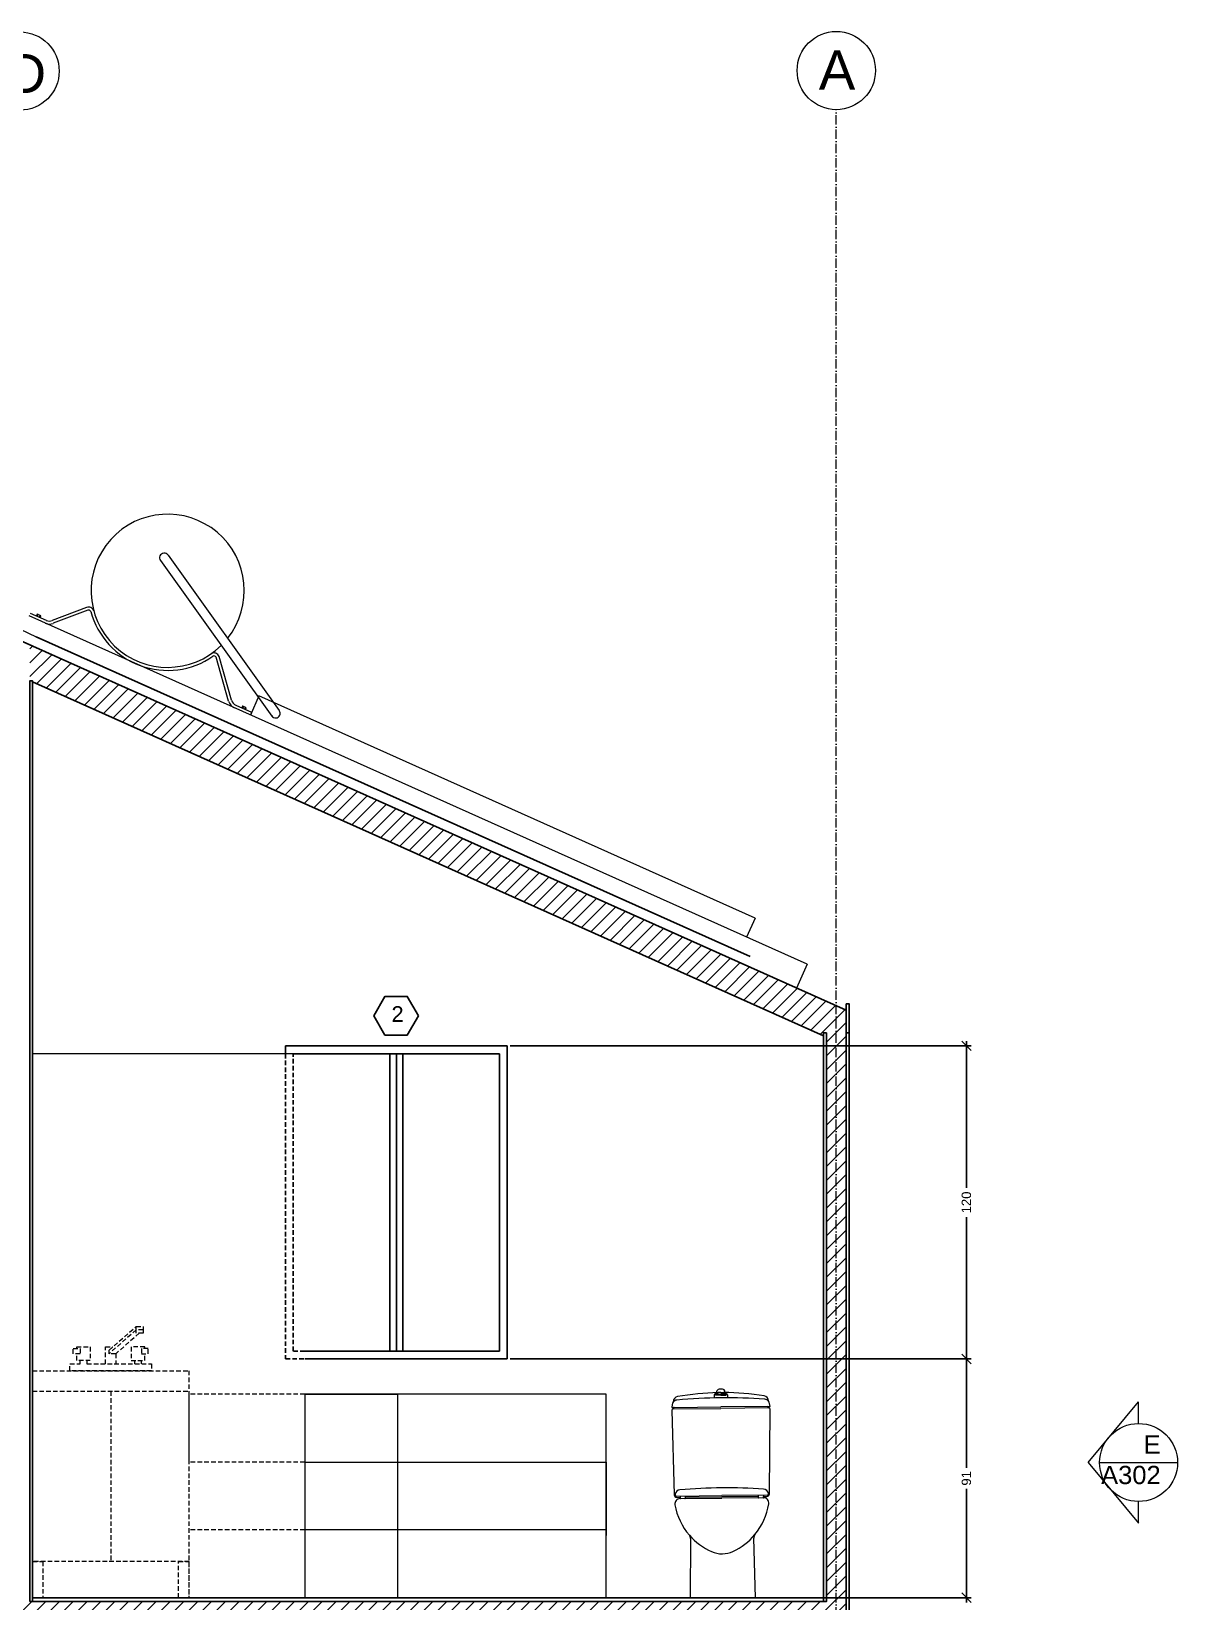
# Model space of a CAD drawing. Header units: centimetres. Extents: x 1059 to 7420, y -439 to 4439.
# Drawn here: x 3110 to 3549, y -13 to 589 of the extents above; entities that cross this region are included whole.
import ezdxf

# ---------------------------------------------------------------- set-up
doc = ezdxf.new("R2010")
doc.units = ezdxf.units.CM
doc.header["$MEASUREMENT"] = 0
doc.linetypes.add('ACAD_ISO10W100', pattern=[18, 12, -3, 0, -3])
doc.linetypes.add('HIDDEN', pattern=[0.375, 0.25, -0.125])
doc.layers.add('ARREDI', color=8, linetype='Continuous', lineweight=18)
doc.layers.add('CAMPITURE', color=7, linetype='Continuous', lineweight=25)
for name, color, linetype in [('INFISSI', 4, 'Continuous'), ('NUMERAZIONE', 30, 'Continuous'), ('quote nuove', 2, 'Continuous'), ('STRUTTURA', 1, 'Continuous')]:
    doc.layers.add(name, color=color, linetype=linetype)
doc.layers.get('0').off()
doc.styles.add('ARIAL', font='Arial.ttf')
doc.styles.get("Standard").update_dxf_attribs({"font": 'Arial.ttf'})
doc.dimstyles.new('TICK_36', dxfattribs={"dimtxt": 3.6, "dimasz": 3.6, "dimexe": 1.8, "dimexo": 1.2, "dimgap": 1.8, "dimtad": 0, "dimdec": 0, "dimzin": 0, "dimdsep": 46, "dimtxsty": 'ARIAL', "dimblk": 'OBLIQUE', "dimcen": 1.8, "dimdle": 1.8, "dimclrd": 256, "dimclrt": 256, "dimadec": 0, "dimazin": 0, "dimtfac": 1, "dimtdec": 0, "dimtmove": 1, "dimatfit": 3, "dimldrblk": 'OPEN90', "dimfxl": 1, "dimtfill": 1, "dimtolj": 1, "dimtzin": 0, "dimarcsym": 0})
pattern_1 = [(45, (-1129.0323, -3748.747), (-2.6516504, 2.6516504), [])]

# ---------------------------------------------------------------- blocks, each defined once
blk = doc.blocks.new('_Oblique')
at = {"color": 0, "linetype": 'ByBlock', "lineweight": -2}
blk.add_line((-0.5, -0.5), (0.5, 0.5), dxfattribs=at)
blk = doc.blocks.new('*D319')
at = {"layer": 'quote nuove', "color": 0, "linetype": 'ByBlock', "lineweight": -2, "transparency": 16777216}
for p, q in [((3293.66, 199.69), (3470.31, 199.69)), ((3293.66, 79.69), (3470.31, 79.69))]:
    blk.add_line(p, q, dxfattribs=at)
at = {"layer": 'quote nuove', "linetype": 'ByBlock', "lineweight": -2, "transparency": 16777216}
for p, q in [((3468.51, 201.49), (3468.51, 145.3)), ((3468.51, 77.89), (3468.51, 134.09))]:
    blk.add_line(p, q, dxfattribs=at)
at = {"layer": 'quote nuove', "linetype": 'ByBlock', "lineweight": -2, "transparency": 16777216, "xscale": 3.6, "yscale": 3.6, "zscale": 3.6}
for p, rotation in [((3468.51, 199.69), 90), ((3468.51, 79.69), 270)]:
    blk.add_blockref('_Oblique', p, dxfattribs=dict(at, rotation=rotation))
at = {"layer": 'quote nuove', "linetype": 'ByBlock', "transparency": 16777216, "insert": (3468.51, 139.69), "char_height": 3.6, "attachment_point": 5, "rotation": 90, "style": 'ARIAL', "bg_fill": 3, "box_fill_scale": 1.25, "bg_fill_color": 256, "bg_fill_true_color": 13158600, "bg_fill_transparency": 0}
blk.add_mtext('\\A1;120', dxfattribs=at)
blk = doc.blocks.new('_Open90')
at = {"color": 0, "linetype": 'ByBlock', "lineweight": -2}
for p, q in [((0, 0), (-1, 0)), ((-0.5, 0.5), (0, 0)), ((0, 0), (-0.5, -0.5))]:
    blk.add_line(p, q, dxfattribs=at)
blk = doc.blocks.new('*D328')
at = {"layer": 'quote nuove', "color": 0, "lineweight": -2, "transparency": 16777216}
for p, q in [((3293.66, 79.69), (3470.31, 79.69)), ((3293.66, -11.81), (3470.31, -11.81))]:
    blk.add_line(p, q, dxfattribs=at)
at = {"layer": 'quote nuove', "lineweight": -2, "transparency": 16777216}
for p, q in [((3468.51, 81.49), (3468.51, 37.95)), ((3468.51, -13.61), (3468.51, 29.93))]:
    blk.add_line(p, q, dxfattribs=at)
at = {"layer": 'quote nuove', "lineweight": -2, "transparency": 16777216, "xscale": 3.6, "yscale": 3.6, "zscale": 3.6}
for p, rotation in [((3468.51, 79.69), 90), ((3468.51, -11.81), 270)]:
    blk.add_blockref('_Oblique', p, dxfattribs=dict(at, rotation=rotation))
at = {"layer": 'quote nuove', "transparency": 16777216, "insert": (3468.51, 33.94), "char_height": 3.6, "attachment_point": 5, "rotation": 90, "style": 'ARIAL', "bg_fill": 3, "box_fill_scale": 1.25, "bg_fill_color": 256, "bg_fill_true_color": 13158600, "bg_fill_transparency": 0}
blk.add_mtext('\\A1;91', dxfattribs=at)

msp = doc.modelspace()

# ---------------------------------------------------------------- hatches: boundary and pattern name
at = {"layer": 'CAMPITURE'}
h = msp.add_hatch(dxfattribs=at)
h.set_pattern_fill('ANSI31', color=0, scale=30)
h.set_pattern_definition(pattern_1)
h.paths.add_polyline_path([(3422.37, -13.31), (3102.97, -13.31), (2865.67, -13.25), (2865.24, -13.29), (2865.15, -13.24), (2854.39, -13.24), (2853.93, -13.31), (2853.78, -13.24), (2847.8, -13.24), (2847.8, -13.31), (2803.02, -13.31), (2802.97, -13.31), (2802.97, -29.24), (3102.97, -29.24), (3422.37, -29.31)])
h.paths.add_polyline_path([(3109.5, -29.23), (3103.16, -29.22), (3101.96, -29.24), (3101.96, -261.31), (3109.46, -261.31)])

# ---------------------------------------------------------------- linework, layer by layer
at = {"layer": 'ARREDI'}
for p, q in [((3159.55, 385.76), (3202.21, 326.14)), ((3162.43, 387.86), (3205.1, 328.24)), ((3131.23, 367.81), (3118.03, 362.77)), ((3109.64, 365.57), (3115.75, 362.84)), ((3112.25, 365.14), (3112, 364.57)), ((3112.55, 365.01), (3112.3, 364.44)), ((3113.66, 364.57), (3112.32, 365.17)), ((3113.14, 364.06), (3113.39, 364.63)), ((3113.43, 363.93), (3113.69, 364.5)), ((3131.64, 366.73), (3118.44, 361.69)), ((3105.71, 359.39), (3111.83, 356.49)), ((3185.67, 331.89), (3180.9, 348.66)), ((3186.79, 332.21), (3182.03, 348.96)), ((3188.43, 330.31), (3194.47, 327.6)), ((3191.01, 329.9), (3190.76, 329.33)), ((3191.31, 329.76), (3191.06, 329.19)), ((3192.42, 329.32), (3191.08, 329.92)), ((3191.89, 328.82), (3192.15, 329.39)), ((3192.19, 328.68), (3192.45, 329.25)), ((3194.47, 327.6), (3194, 326.55)), ((3214.85, 196.69), (3110.46, 196.69)), ((3372.41, 66.23), (3373.18, 66.56)), ((3372.41, 66.23), (3374.37, 66.25)), ((3372.76, 67.09), (3372.76, 66.89)), ((3372.86, 66.79), (3373.3, 66.8)), ((3374.36, 66.81), (3373.3, 66.8)), ((3374.36, 66.81), (3373.3, 66.8)), ((3373.3, 66.8), (3373.3, 66.79)), ((3373.3, 66.75), (3373.3, 66.79)), ((3374.35, 68.11), (3373.75, 68.1)), ((3374.95, 68.11), (3374.35, 68.11)), ((3374.36, 66.81), (3375.42, 66.82)), ((3374.36, 66.81), (3375.42, 66.82)), ((3376.32, 66.27), (3374.37, 66.25)), ((3375.42, 66.81), (3375.42, 66.82)), ((3375.42, 66.82), (3375.86, 66.82)), ((3375.42, 66.77), (3375.42, 66.81)), ((3376.32, 66.27), (3375.55, 66.58)), ((3375.96, 66.92), (3375.96, 67.12)), ((3214.85, 66.19), (3250.47, 66.19)), ((3250.47, 66.19), (3250.47, -11.81)), ((3355.76, 62.28), (3355.56, 61.13)), ((3355.56, 61.13), (3356.52, 61.14)), ((3356.09, 60.58), (3374.42, 60.75)), ((3356.14, 63.28), (3356.15, 63.17)), ((3356.52, 61.14), (3374.41, 61.31)), ((3371.79, 65.87), (3371.8, 64.77)), ((3372.27, 65.79), (3372.29, 66.07)), ((3374.37, 65.81), (3372.27, 65.79)), ((3374.37, 65.81), (3376.47, 65.83)), ((3392.31, 61.47), (3374.41, 61.31)), ((3392.75, 60.92), (3374.42, 60.75)), ((3376.47, 65.83), (3376.44, 66.1)), ((3376.95, 65.92), (3376.96, 64.81)), ((3392.31, 61.47), (3393.26, 61.48)), ((3392.64, 63.51), (3392.64, 63.62)), ((3392.99, 27.96), (3393.25, 60.42)), ((3393.26, 61.48), (3393.05, 62.62)), ((3355.59, 60.07), (3356.46, 27.62)), ((3214.85, 40.19), (3330.47, 40.19)), ((3330.47, 40.19), (3330.47, 14.19)), ((3330.47, 37.97), (3330.47, 37.97)), ((3330.47, 37.97), (3330.47, 11.97)), ((3356.83, 27.73), (3356.85, 27.85)), ((3357.33, 27.14), (3374.73, 27.31)), ((3357.47, 26.65), (3358.74, 26.66)), ((3358.73, 27.16), (3358.74, 26.66)), ((3358.74, 26.66), (3358.74, 26.36)), ((3358.74, 26.16), (3374.74, 26.31)), ((3358.94, 26.16), (3358.74, 26.16)), ((3358.94, 26.16), (3374.74, 26.31)), ((3360.73, 27.18), (3360.74, 26.38)), ((3360.74, 26.68), (3374.74, 26.81)), ((3392.14, 27.47), (3374.73, 27.31)), ((3388.74, 26.94), (3374.74, 26.81)), ((3390.74, 26.46), (3374.74, 26.31)), ((3390.54, 26.46), (3374.74, 26.31)), ((3388.73, 27.44), (3388.74, 26.64)), ((3390.74, 26.46), (3390.54, 26.46)), ((3390.73, 27.46), (3390.74, 26.96)), ((3390.74, 26.96), (3392, 26.97)), ((3390.74, 26.66), (3390.74, 26.96)), ((3392.62, 28.06), (3392.6, 28.18)), ((3330.47, 14.19), (3214.85, 14.19)), ((3362.78, 10.82), (3362.6, -11.81)), ((3387.6, -11.81), (3386.99, 11.05))]:
    msp.add_line(p, q, dxfattribs=at)
at = {"layer": 'ARREDI', "linetype": 'HIDDEN', "ltscale": 7}
for p, q in [((3139.81, 83.02), (3150.25, 92.15)), ((3150.25, 90.84), (3139.81, 81.71)), ((3150.25, 90.84), (3150.25, 92.15)), ((3150.25, 92.15), (3152.86, 92.15)), ((3150.25, 89.54), (3150.25, 90.84)), ((3152.86, 90.84), (3150.25, 90.84)), ((3152.86, 92.15), (3152.86, 90.84)), ((3152.86, 90.84), (3152.86, 89.54)), ((3138.51, 84.32), (3141.3, 84.32)), ((3138.51, 77.8), (3138.51, 84.32)), ((3151.4, 89.55), (3142.42, 81.71)), ((3152.86, 89.54), (3150.25, 89.54)), ((3128.73, 77.8), (3128.73, 79.11)), ((3131.34, 79.11), (3131.34, 77.8)), ((3139.81, 81.71), (3139.81, 83.02)), ((3142.42, 81.71), (3139.81, 81.71)), ((3142.42, 81.71), (3142.42, 77.8)), ((3149.6, 79.11), (3149.6, 77.8)), ((3152.21, 77.8), (3152.21, 79.11)), ((3110.47, 75.19), (3170.47, 75.19)), ((3170.47, 75.19), (3170.47, -11.81)), ((3140.47, 67.3), (3140.54, 2.01)), ((3170.47, 66.19), (3170.47, 40.19)), ((3170.47, 66.19), (3170.47, 66.19)), ((3170.47, 66.19), (3170.47, 40.19)), ((3170.47, 66.19), (3170.47, 66.19)), ((3214.85, 66.19), (3170.47, 66.19)), ((3214.85, 40.19), (3170.47, 40.19)), ((3214.85, 14.19), (3170.47, 14.19)), ((3170.54, 2.01), (3110.54, 2.01))]:
    msp.add_line(p, q, dxfattribs=at)
at = {"layer": 'ARREDI', "color": 8, "linetype": 'HIDDEN', "ltscale": 7}
msp.add_line((3110.47, 67.3), (3170.47, 67.3), dxfattribs=at)
at = {"layer": 'ARREDI'}
for points in [[(3407.42, 231.03), (3109.17, 364.51)], [(3197.27, 333.85), (3194, 326.55)], [(3387.5, 248.71), (3197.27, 333.85)], [(3387.5, 248.71), (3384.23, 241.41)], [(3407.42, 231.03), (3403.33, 221.9)]]:
    msp.add_lwpolyline(points, dxfattribs=at)
at = {"layer": 'ARREDI', "linetype": 'HIDDEN', "ltscale": 7}
for points in [[(3127.42, 83.67), (3127.42, 84.32), (3132.64, 84.32), (3132.64, 79.11), (3127.42, 79.11), (3127.42, 81.71)], [(3153.51, 83.67), (3153.51, 84.32), (3148.29, 84.32), (3148.29, 79.11), (3153.51, 79.11), (3153.51, 81.71)], [(3131.34, 77.8), (3156.12, 77.8), (3156.12, 75.19), (3124.81, 75.19), (3124.81, 77.8), (3128.73, 77.8)]]:
    msp.add_lwpolyline(points, dxfattribs=at)
for points in [[(3126.12, 81.71), (3126.12, 83.67), (3128.73, 83.67), (3128.73, 81.71)], [(3154.81, 81.71), (3154.81, 83.67), (3152.21, 83.67), (3152.21, 81.71)], [(3110.47, 2.01), (3114.44, 2.01), (3114.44, -11.81), (3110.47, -11.81)], [(3166.49, 2.01), (3170.47, 2.01), (3170.47, -11.81), (3166.49, -11.81)]]:
    msp.add_lwpolyline(points, close=True, dxfattribs=at)
at = {"layer": 'ARREDI'}
msp.add_lwpolyline([(3214.85, 66.19), (3214.85, -11.81), (3330.47, -11.81), (3330.47, 66.19)], close=True, dxfattribs=at)
msp.add_lwpolyline([(3214.85, 66.19), (3214.85, -11.81), (3330.47, -11.81), (3330.47, 66.19)], close=True, dxfattribs=at)
for centre, radius, start, end in [((3162.29, 374.17), 29.36, 321.56273, 314.43162), ((3160.98, 386.82), 1.78, 35.28159, 216.49816), ((3131.97, 365.86), 2.08, 19.80493, 110.88988), ((3112.05, 364.55), 0.0537, 155.88988, 245.88988), ((3112.25, 364.46), 0.0537, 245.88988, 335.88988), ((3112.3, 365.12), 0.0537, 65.88988, 155.88988), ((3112.35, 364.42), 0.0537, 155.88988, 245.88988), ((3112.5, 365.03), 0.0537, 335.88988, 65.88988), ((3112.6, 364.99), 0.0537, 65.88988, 155.88988), ((3113.09, 364.09), 0.0537, 245.88988, 335.88988), ((3113.18, 364.04), 0.0537, 155.88988, 245.88988), ((3113.34, 364.66), 0.0537, 335.88988, 65.88988), ((3113.38, 363.95), 0.0537, 245.88988, 335.88988), ((3113.44, 364.61), 0.0537, 65.88988, 155.88988), ((3113.64, 364.52), 0.0537, 335.88988, 65.88988), ((3116.96, 365.55), 4.14, 245.88988, 290.88988), ((3116.96, 365.55), 2.98, 245.88988, 290.88988), ((3131.97, 365.86), 0.927, 22.56824, 110.86066), ((3162.29, 374.17), 30.52, 195.11438, 304.64968), ((3180.07, 348.25), 2.08, 20.00847, 120.11059), ((3180.07, 348.25), 0.926, 26.37705, 117.69172), ((3189.65, 333.02), 4.14, 195.88988, 245.88988), ((3189.65, 333.02), 2.98, 195.88988, 245.88988), ((3190.81, 329.3), 0.0537, 155.88988, 245.88988), ((3191.01, 329.21), 0.0537, 245.88988, 335.88988), ((3191.06, 329.87), 0.0537, 65.88988, 155.88988), ((3191.1, 329.17), 0.0537, 155.88988, 245.88988), ((3191.26, 329.78), 0.0537, 335.88988, 65.88988), ((3191.36, 329.74), 0.0537, 65.88988, 155.88988), ((3191.85, 328.84), 0.0537, 245.88988, 335.88988), ((3191.94, 328.79), 0.0537, 155.88988, 245.88988), ((3192.1, 329.41), 0.0537, 335.88988, 65.88988), ((3192.14, 328.7), 0.0537, 245.88988, 335.88988), ((3192.2, 329.37), 0.0537, 65.88988, 155.88988), ((3192.4, 329.28), 0.0537, 335.88988, 65.88988), ((3203.65, 327.19), 1.78, 214.92001, 35.88988), ((3375.3, -33.19), 100, 91.14509, 100.08111), ((3372.29, 65.87), 0.5, 105.06945, 180.53645), ((3373.1, 62.85), 3.63, 98.91632, 105.06945), ((3372.49, 66.05), 0.2, 113.05075, 175.53645), ((3373.93, 57.6), 8.94, 95.64051, 98.91632), ((3373.76, 67.1), 1, 90.53645, 180.53645), ((3372.86, 66.89), 0.1, 180.53645, 270.53645), ((3373.1, 66.74), 0.2, 293.05075, 1.14509), ((3374.96, 67.11), 1, 0.53645, 90.53645), ((3375.3, -33.19), 100, 80.99179, 89.92781), ((3375.62, 66.77), 0.2, 179.92781, 248.02216), ((3374.97, 57.61), 8.94, 82.15659, 85.4324), ((3375.86, 66.92), 0.1, 270.53645, 0.53645), ((3375.7, 62.88), 3.63, 76.00346, 82.15659), ((3376.25, 66.09), 0.2, 5.53645, 68.02216), ((3376.45, 65.91), 0.5, 0.53645, 76.00346), ((3356.09, 60.08), 0.5, 121.76316, 181.5327), ((3357.73, 61.95), 2, 142.31533, 170.53645), ((3355.57, 60.93), 0.5, 301.76316, 343.07885), ((3356.09, 60.08), 0.5, 90.53645, 121.76316), ((3356.52, 60.64), 0.5, 90.53645, 163.07885), ((3358.14, 63.3), 2, 100.08111, 180.53645), ((3357.73, 61.95), 2, 95.36855, 142.31533), ((3376.25, -135.19), 200, 90.53645, 95.36855), ((3376.25, -135.19), 200, 85.70436, 90.53645), ((3390.64, 63.6), 2, 0.53645, 80.99179), ((3391.08, 62.26), 2, 38.75758, 85.70436), ((3392.31, 60.97), 0.5, 17.99406, 90.53645), ((3391.08, 62.26), 2, 10.53645, 38.75758), ((3392.75, 60.42), 0.5, 59.30975, 90.53645), ((3393.26, 61.28), 0.5, 197.99406, 239.30975), ((3392.75, 60.42), 0.5, 359.54021, 59.30975), ((3376.58, -169.68), 200, 90.53645, 95.14408), ((3376.58, -169.68), 200, 85.92883, 90.53645), ((3357.46, 27.65), 1, 181.5328, 270.53645), ((3358.76, 24.16), 2, 90.53645, 189.55427), ((3357.32, 27.64), 0.5, 170.53645, 270.53645), ((3358.82, 27.52), 2, 95.14408, 170.53645), ((3358.94, 26.36), 0.2, 180.53645, 270.53645), ((3360.54, 26.37), 0.2, 270.53645, 0.53645), ((3369.01, 27.74), 24, 320.2293, 351.43523), ((3388.94, 26.64), 0.2, 180.53645, 270.53645), ((3390.54, 26.66), 0.2, 270.53645, 0.53645), ((3390.76, 24.46), 2, 351.51864, 90.53645), ((3390.63, 27.82), 2, 10.53645, 85.92883), ((3391.99, 27.97), 1, 270.53645, 359.54011), ((3392.13, 27.97), 0.5, 270.53645, 10.53645), ((3380.45, 27.84), 24, 189.63768, 220.84361), ((3380.45, 27.84), 24, 220.84361, 246.4098), ((3360.78, 10.84), 2, 359.53645, 40.84361), ((3369.01, 27.74), 24, 294.66311, 320.2293), ((3388.99, 11.1), 2, 140.2293, 181.53645), ((3374.85, 15.01), 10, 246.4098, 294.66311)]:
    msp.add_arc(centre, radius, start, end, dxfattribs=at)
at = {"layer": 'INFISSI', "color": 4}
for p, q in [((3292.46, 199.69), (3207.47, 199.69)), ((3292.46, 199.69), (3292.46, 79.69)), ((3289.47, 196.69), (3210.47, 196.69)), ((3247.47, 196.69), (3247.47, 82.69)), ((3249.97, 196.69), (3249.97, 82.69)), ((3252.47, 196.69), (3252.47, 82.69)), ((3289.47, 82.69), (3289.47, 196.69)), ((3289.47, 82.69), (3214.85, 82.69)), ((3292.46, 79.69), (3214.85, 79.69))]:
    msp.add_line(p, q, dxfattribs=at)
at = {"layer": 'INFISSI'}
msp.add_line((3207.47, 199.69), (3207.47, 196.69), dxfattribs=at)
at = {"layer": 'INFISSI', "color": 4, "linetype": 'HIDDEN', "ltscale": 7}
for p, q in [((3207.47, 196.69), (3207.47, 79.69)), ((3210.47, 82.69), (3210.47, 196.69))]:
    msp.add_line(p, q, dxfattribs=at)
at = {"layer": 'INFISSI', "linetype": 'HIDDEN', "ltscale": 7}
for p, q in [((3207.47, 79.69), (3214.85, 79.69)), ((3214.85, 82.69), (3210.47, 82.69))]:
    msp.add_line(p, q, dxfattribs=at)
at = {"layer": 'NUMERAZIONE', "lineweight": 0}
for p, q in [((3515.14, 40), (3534.53, 63.24)), ((3534.53, 54.96), (3534.53, 63.24)), ((3515.14, 40), (3534.53, 16.76)), ((3519.58, 40), (3549.48, 40)), ((3534.53, 16.76), (3534.53, 25.05))]:
    msp.add_line(p, q, dxfattribs=at)
at = {"layer": 'NUMERAZIONE'}
msp.add_lwpolyline([(3258.42, 211.27), (3254.15, 218.68), (3245.6, 218.68), (3241.32, 211.27), (3245.6, 203.87), (3254.15, 203.87)], close=True, dxfattribs=at)
at = {"layer": 'NUMERAZIONE', "lineweight": 0}
msp.add_circle((3534.53, 40), 14.95, dxfattribs=at)
at = {"layer": 'quote nuove', "color": 253, "lineweight": 0}
for centre in [(3105.71, 573.39), (3418.64, 573.59)]:
    msp.add_circle(centre, 15, dxfattribs=at)
at = {"layer": 'STRUTTURA'}
for p, q in [((3413.66, 204.69), (3414.87, 204.69)), ((3110.47, -11.81), (3110.47, 75.19)), ((3110.47, -11.81), (3413.67, -11.81)), ((3110.47, -13.24), (3413.67, -13.31))]:
    msp.add_line(p, q, dxfattribs=at)
for points in [[(3111.83, 356.49), (3385.66, 233.96)], [(3422.37, 213.38), (3105.71, 355.06)], [(3413.67, 203.57), (3110.46, 339.25)], [(3413.67, 204.69), (3413.67, -13.31), (3414.87, -13.31), (3414.87, 204.69)], [(3423.57, 204.69), (3423.57, -261.3), (3422.37, -261.3), (3422.37, 204.69)]]:
    msp.add_lwpolyline(points, dxfattribs=at)
for points in [[(3109.46, -13.24), (3109.46, 339.69), (3110.46, 339.69), (3110.47, -13.24)], [(3422.37, 215.79), (3423.57, 215.79), (3423.57, 204.69), (3422.37, 204.69)]]:
    msp.add_lwpolyline(points, close=True, dxfattribs=at)

# ---------------------------------------------------------------- texts
at = {"layer": 'NUMERAZIONE', "ltscale": 0.1, "insert": (3248.1, 214.92), "char_height": 6, "attachment_point": 1}
msp.add_mtext_dynamic_manual_height_columns('2', width=0.5819, gutter_width=12.5, heights=[0], dxfattribs=at)
at = {"layer": 'NUMERAZIONE', "lineweight": 0, "insert": (3543, 31.63), "char_height": 7, "attachment_point": 9}
msp.add_mtext_dynamic_manual_height_columns('   E\\PA302', width=18.8196, gutter_width=12.5, heights=[0], dxfattribs=at)
at = {"layer": 'quote nuove', "color": 253, "lineweight": 0, "char_height": 15, "attachment_point": 1}
for s, insert in [('D', (3100.57, 579.96)), ('A', (3411.93, 581.28))]:
    msp.add_mtext_dynamic_manual_height_columns(s, width=15.1923, gutter_width=12.5, heights=[0], dxfattribs=dict(at, insert=insert))

# ---------------------------------------------------------------- next in the draw order: dimensions: what is measured, and where the dimension line sits
at = {"layer": 'quote nuove', "linetype": 'ByBlock'}
dim = msp.add_linear_dim(base=(3468.51, 79.69), p1=(3292.46, 199.69), p2=(3292.46, 79.69), angle=90, dimstyle='TICK_36', dxfattribs=at)
dim.commit()
dim.dimension.update_dxf_attribs({"geometry": '*D319', "text_midpoint": (3468.51, 139.69)})

# ---------------------------------------------------------------- next in the draw order: hatches: boundary and pattern name
at = {"layer": 'CAMPITURE'}
h = msp.add_hatch(dxfattribs=at)
h.set_pattern_fill('ANSI31', color=0, scale=30)
h.set_pattern_definition(pattern_1)
h.paths.add_polyline_path([(3101.96, 339.65), (3101.94, 353.42), (3100.79, 352.89), (2802.97, 217.29), (2802.97, 204.69), (2802.97, 203.55)])
h.paths.add_polyline_path([(3105.71, 355.06), (3105.71, 352.89), (3109.46, 352.89), (3109.46, 339.69), (3110.46, 339.69), (3110.46, 339.25), (3413.67, 203.57), (3413.67, 204.69), (3414.87, 204.69), (3414.87, -261.31), (3422.37, -261.31), (3422.37, 204.69), (3422.37, 213.38)])

# ---------------------------------------------------------------- next in the draw order: linework, layer by layer
at = {"layer": 'quote nuove', "color": 253, "linetype": 'ACAD_ISO10W100', "lineweight": 0, "ltscale": 0.3}
msp.add_line((3418.64, -261.1), (3418.64, 558.59), dxfattribs=at)

# ---------------------------------------------------------------- next in the draw order: dimensions: what is measured, and where the dimension line sits
at = {"layer": 'quote nuove'}
dim = msp.add_linear_dim(base=(3468.51107, -11.80749), p1=(3292.464762, 79.692505), p2=(3292.464761, -11.80749), angle=90, dimstyle='TICK_36', dxfattribs=at)
dim.commit()
dim.dimension.update_dxf_attribs({"geometry": '*D328', "text_midpoint": (3468.51107, 33.942508)})

doc.saveas('drawing.dxf')
